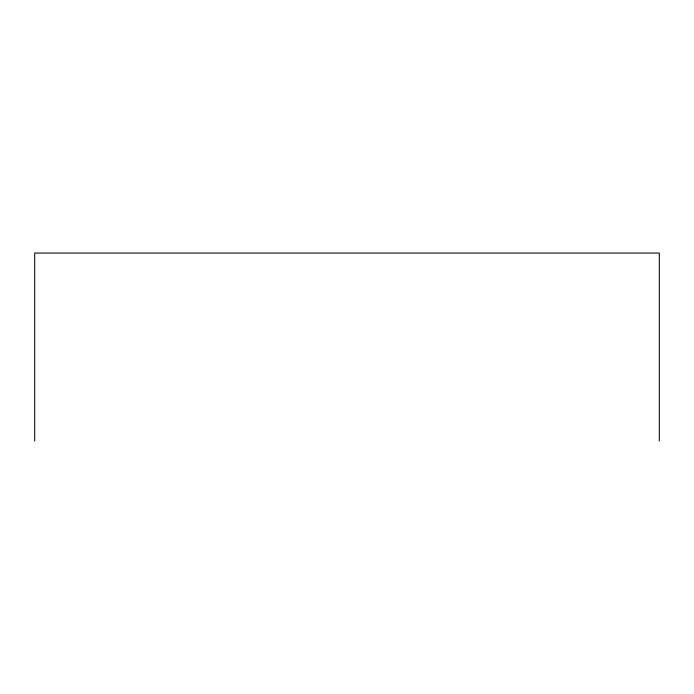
<?xml version="1.0" encoding="UTF-8"?>
<svg xmlns="http://www.w3.org/2000/svg" width="694" height="694" viewBox="0 0 694 694"><rect width="100%" height="100%" fill="white"/><g stroke="black" fill="none" stroke-linecap="round" stroke-linejoin="round"><path stroke-width="1.04" d="M659.3 440.942L659.3 253.058L34.7 253.058L34.7 440.942"/></g></svg>
